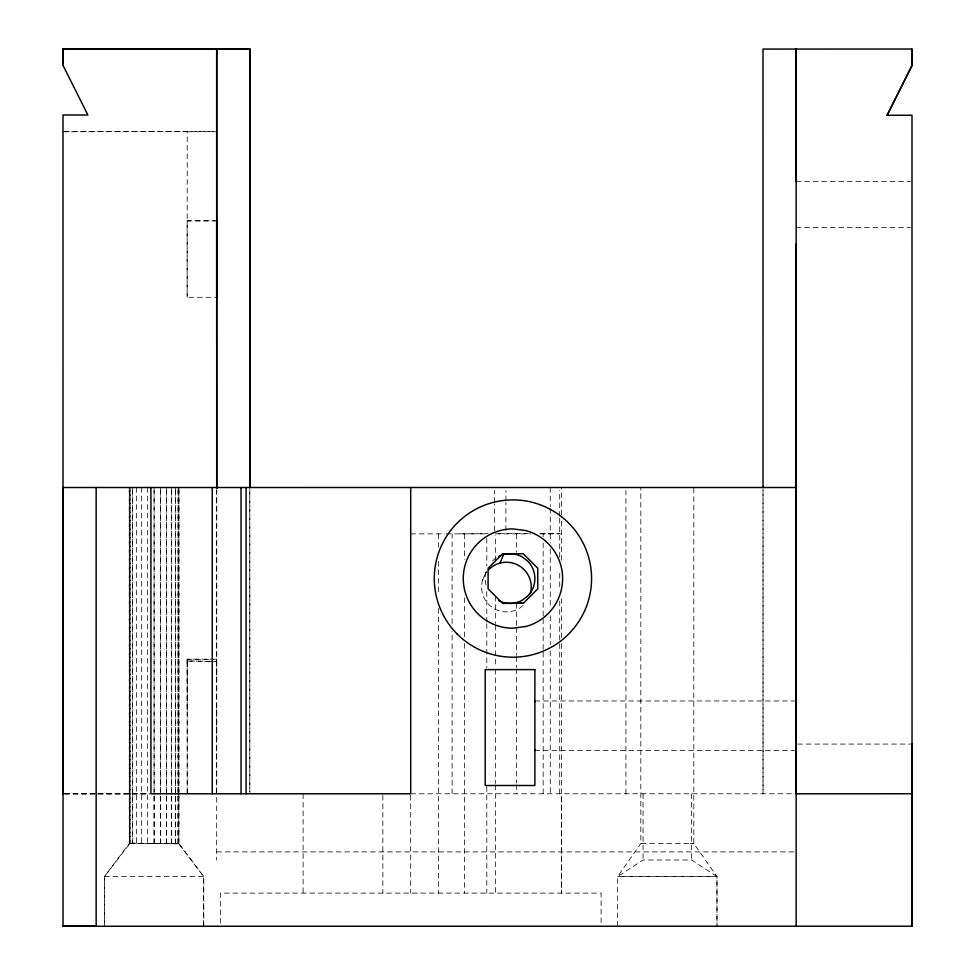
<?xml version="1.0" encoding="UTF-8"?>
<svg xmlns="http://www.w3.org/2000/svg" width="975" height="975" viewBox="0 0 975 975"><rect width="100%" height="100%" fill="white"/><g stroke="black" fill="none" stroke-linecap="round" stroke-linejoin="round"><path stroke-width="0.73" stroke-dasharray="4.88 3.66" d="M154.099 843.46L154.099 793.236M154.099 791.749L154.099 487.5M178.839 793.528L178.815 843.777L171.588 843.753L160.522 843.619L160.522 793.297M160.522 791.871L160.522 487.5M129.261 490.547L129.261 843.448L104.435 876.562L104.557 926.226L104.435 876.562L130.211 843.131L166.493 843.668L166.506 793.394M166.493 791.919L166.518 487.5M171.588 843.753L171.612 793.504M171.588 791.993L171.661 487.5M166.493 843.668L175.512 843.777L175.524 793.528M175.512 792.017L175.61 487.5M177.974 843.777L178.011 793.504M177.986 792.017L178.084 487.5M178.839 792.005L178.937 487.5M187.176 709.715L187.212 661.001L216.73 661.513L187.212 661.001M187.176 661.623L187.176 659.21L213.732 659.197M216.706 489.938L216.669 860.084M216.694 675.017L216.718 660.989M220.326 923.215L220.326 893.112L601.1 893.112L601.1 923.215M249.819 489.182L249.819 792.224L249.783 490.608M452.095 793.784L452.095 631.142M452.095 623.537L452.095 533.861M494.617 530.863L494.63 503.953M494.63 502.454L494.63 490.498M495.349 561.015L495.349 535.36M505.903 530.51L505.903 502.332M505.903 500.845L505.903 490.462M543.148 793.784L543.148 650.898M543.148 649.374L543.148 617.455M543.148 615.932L543.148 542.977M543.148 536.896L543.148 533.861L559.711 533.471L537.286 533.471M559.711 793.784L559.711 600.454M559.711 586.755L559.711 570.899M559.711 557.249L559.711 517.822M559.711 516.311L559.711 490.462M561.576 643.671L561.527 893.124L561.527 793.784M561.576 637.601L561.576 596.663M561.576 560.284L561.576 516.311M561.576 514.788L561.576 487.5M625.938 793.784L625.938 490.535M763.035 490.535L763.035 793.784L763.023 489.182M216.706 851.906L796.148 851.906M129.261 487.5L129.37 843.119L130.089 843.448L130.114 487.5M178.084 796.295L178.084 843.448L175.512 843.777M482.442 580.649L486.476 571.009M617.65 926.238L617.687 876.562L643.061 859.999L691.58 859.999L716.954 876.562L716.991 926.238L716.954 876.562L693.81 843.46L693.81 487.5M459.981 533.861L488.134 533.617M498.493 533.532L528.328 533.471M64.472 131.503L187.212 131.479L187.151 297.302L216.73 297.302M62.985 131.771L216.706 131.528M187.127 131.747L216.706 131.698M796.088 181.484L910.492 181.484M187.237 220.825L215.219 220.825M216.706 220.898L187.127 220.898L187.151 297.302M796.088 227.516L910.492 227.504M410.707 533.861L445.051 533.861M446.184 533.861L485.587 533.861M495.349 533.861L530.705 533.861M539.723 533.861L561.576 533.861M187.176 659.21L210.783 659.38M212.257 659.38L216.694 659.197M534.873 700.964L794.625 700.964M797.635 744.083L910.516 744.071M534.873 750.628L794.625 750.628M64.557 793.735L96.354 793.735M97.866 793.735L149.358 793.723M64.423 793.784L148.493 793.772M410.707 793.784L796.148 793.784M64.582 793.991L96.379 793.991M97.89 793.991L149.37 793.979M129.261 843.448L178.937 843.448L203.763 876.562L203.763 926.226M641.733 843.46L640.831 843.46L617.65 876.562L716.991 876.562L617.687 876.562M690.263 843.46L693.81 843.46L640.831 843.46L640.831 487.5M104.435 876.562L203.763 876.562M160.522 843.619L130.199 843.143M178.108 843.448L178.815 843.777M178.498 843.448L203.641 876.562L203.641 926.226M216.718 792.431L216.73 490.035M187.176 659.392L187.2 793.918M132.697 843.107L132.588 487.5L132.588 843.448M691.58 793.784L691.58 859.999M643.061 793.784L643.061 859.999M550.253 487.5L550.253 506.939M550.253 508.438L550.253 542.977M550.253 549.059L550.253 608.339M550.253 615.932L550.253 644.816M550.253 650.898L550.266 793.772M516.47 533.861L516.47 552.301M516.47 603.391L516.47 626.23M516.47 627.754L516.47 655.176M516.47 656.699L516.47 667.363M516.47 668.887L516.47 783.108M516.47 784.631L516.47 793.772M495.349 596.103L495.349 623.525M495.349 625.048L495.349 667.692M495.349 669.216L495.349 783.449M495.349 784.973L495.349 893.112M486.805 538.419L486.805 565.829M486.805 591.703L486.805 622.148M486.805 623.671L486.805 667.814M486.805 786.557L486.805 893.112M464.514 533.861L464.514 559.735M464.514 597.797L464.514 637.37M464.514 643.463L464.514 893.112M438.567 533.861L438.567 549.083M438.567 561.259L438.567 594.75M438.567 608.449L438.567 893.112M410.707 795.283L410.707 893.112M382.858 795.283L382.858 893.112M303.103 793.784L303.103 893.112M216.694 709.715L216.694 741.134M187.212 661.525L187.224 793.967M178.937 490.547L178.937 794.771M178.937 796.295L178.937 843.448M178.084 490.547L178.084 794.771M175.61 490.547L175.61 794.771M175.61 796.295L175.61 843.448M171.661 490.547L171.661 794.771M171.661 796.295L171.661 843.448M166.518 490.547L166.518 794.771M166.518 796.295L166.518 843.448M160.522 490.547L160.522 794.771M160.522 796.295L160.522 843.448M154.099 490.547L154.099 794.771M154.099 796.295L154.099 843.448M147.676 487.5L147.676 843.448M141.68 487.5L141.68 843.448M136.537 487.5L136.537 843.448M130.114 490.547L130.114 843.448M523.051 605.524A24.838 24.838 0 0 1 486.33 572.483M486.05 584.988A24.838 24.838 0 0 1 486.05 572.13M492.485 560.991A24.838 24.838 0 0 1 496.519 557.724"/><path stroke-width="1.46" d="M150.906 487.5L150.906 793.772L410.707 793.772L410.707 487.5M212.245 793.784L212.245 487.5M216.669 297.302L216.694 220.825M216.706 488.414L216.694 48.75L62.997 48.762L62.997 65.325L87.872 115.013L62.997 114.989L63.046 926.25L912.039 926.226L911.991 115.233L887.128 115.257L911.954 65.593L911.978 49.03L911.991 65.569L887.128 115.257M241.032 793.784L241.032 487.5M246.114 793.772L246.114 487.5M249.832 487.658L249.844 49.079L216.718 48.884M534.873 750.628L534.873 749.787M534.873 701.817L534.873 700.964M796.148 243.994L796.148 793.784L912.015 793.76M796.148 181.557L796.148 49.067L796.148 926.226M500.004 563.087L503.612 554.568M523.209 603.391L537.761 588.839L537.761 568.267L523.209 553.727L502.637 553.727L488.097 568.267L488.097 588.839L502.637 603.391L523.38 603.22L516.47 603.391M63.046 926.25L96.159 926.226L96.159 487.5M62.997 48.762L249.844 49.079M911.978 49.03L762.986 49.079L763.023 487.658M796.148 487.5L63.034 487.512L63.058 793.991M62.997 65.325L63.009 49.079M912.015 744.071L912.052 926.213M216.706 220.898L216.73 297.302M249.722 48.847L249.783 487.561M216.694 48.75L216.73 488.512M498.761 600.685A24.838 24.838 0 0 0 522.454 600.064L527.597 596.115A24.838 24.838 0 0 0 527.597 560.991L522.454 557.054A24.838 24.838 0 0 0 498.761 556.433M488.865 569.51A24.838 24.838 0 0 1 530.412 593.507M524.903 626.535L512.923 628.229A49.664 49.664 0 0 1 463.259 578.553A49.664 49.664 0 0 1 512.923 528.889L525.781 530.583A49.664 49.664 0 0 1 525.781 626.535L524.903 626.535M534.873 669.606L485.209 669.618L485.209 785.497L534.873 785.497L534.873 669.606M457.324 634.164A78.634 78.634 0 0 0 588.888 598.906A78.634 78.634 0 0 0 492.57 502.588A78.634 78.634 0 0 0 457.324 634.164"/></g></svg>
